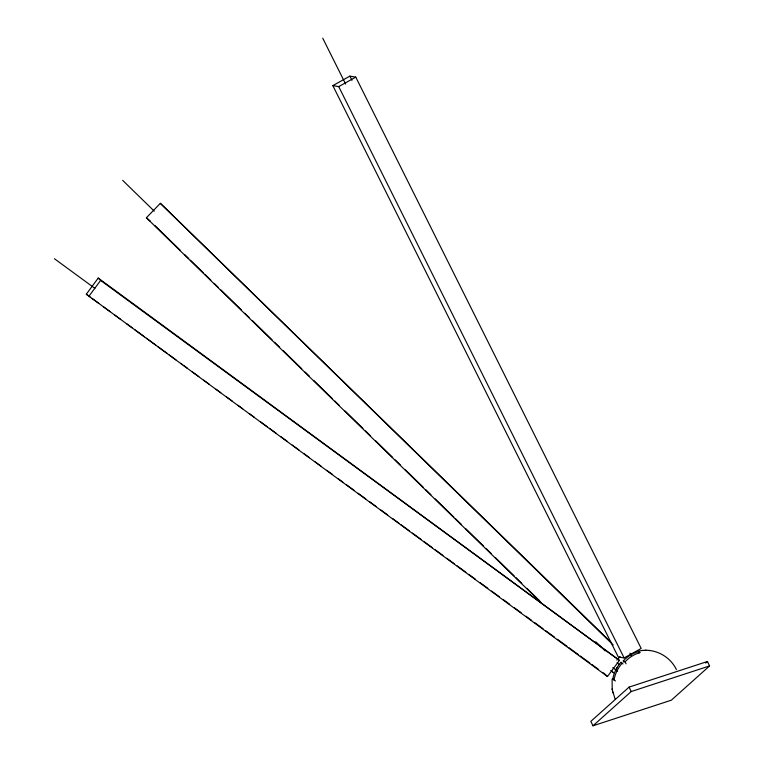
<?xml version="1.0" encoding="UTF-8"?>
<svg xmlns="http://www.w3.org/2000/svg" width="764" height="764" viewBox="0 0 764 764"><rect width="100%" height="100%" fill="white"/><g stroke="black" fill="none" stroke-linecap="round" stroke-linejoin="round"><path stroke-width="1.15" d="M612.117 679.225L612.193 689.596M615.88 669.77L616.93 667.812M86.303 294.226L98.231 278.067L619.403 660.373L607.476 676.522L86.303 294.226L90.114 297.015M88.691 296.566L100.619 280.407L98.231 278.067M541.514 603.102L146.401 217.778L160.335 203.32L611.381 642.677M616.834 660.058L620.11 656.658M629.087 687.103L590.849 721.359L592.979 725.8L671.346 700.187L709.575 665.931L707.445 661.5L629.087 687.103L631.217 691.544L592.979 725.8M705.707 663.056L707.445 661.5M332.827 85.625L349.883 76.133L355.766 77.116L641.187 648.445L624.131 657.938L618.238 656.954L332.827 85.625L338.719 86.609L355.766 77.116M631.217 691.544L709.575 665.931M638.895 650.995L642.849 650.431M645.15 650.317L646.478 650.317M642.266 650.46C656.209 648.865 670.439 656.935 676.398 669.608M648.894 650.46L649.601 650.508M100.619 280.407L619.403 660.373M615.431 680.953L614.036 679.931A30.484 0.707 36.4 0 1 612.823 678.9A33.941 33.463 -45.6 0 1 620.931 662.302L622.058 663.123M620.931 662.302A33.855 0.793 36.4 0 0 622.087 663.295L622.985 663.954M54.425 258.729L94.86 288.334M612.776 667.669L617.589 671.193M612.823 678.9L614.371 680.027M92.024 298.409L98.699 303.298M103.465 306.794L110.14 311.683M114.915 315.179L120.636 319.362M126.356 323.554L132.077 327.746M134.942 329.847L144.472 336.828M146.382 338.223L155.923 345.213M157.823 346.608L167.364 353.589M169.274 354.983L175.949 359.873M180.715 363.368L182.625 364.762M183.57 365.469L187.39 368.258M192.156 371.753L198.831 376.642M203.596 380.128L209.326 384.321M216.002 389.21L220.767 392.706M226.488 396.898L232.208 401.081M237.929 405.273L242.704 408.769M249.379 413.658L254.145 417.154M260.82 422.043L267.495 426.933M269.406 428.327L276.081 433.217M280.846 436.702L287.522 441.592M292.287 445.087L298.963 449.977M303.728 453.472L309.458 457.665M315.179 461.848L320.899 466.04M326.62 470.232L332.34 474.425M338.06 478.617L342.835 482.103M346.646 484.901L354.276 490.488M358.087 493.286L365.717 498.873M369.537 501.661L376.213 506.551M380.978 510.046L387.654 514.936M392.419 518.422L399.094 523.311M401.004 524.715L409.59 530.999M412.445 533.091L421.031 539.384M423.886 541.475L432.472 547.759M435.337 549.86L442.967 555.447M446.778 558.236L454.408 563.822M457.264 565.923L465.849 572.207M468.714 574.299L475.389 579.188M480.155 582.684L487.785 588.27M491.596 591.069L499.226 596.655M503.046 599.444L509.722 604.334M514.487 607.829L521.163 612.718M525.928 616.214L531.649 620.397M534.514 622.498L543.099 628.782M545.954 630.873L554.54 637.166M557.395 639.258L566.936 646.239M568.846 647.643L578.377 654.624M580.287 656.018L589.827 663.009M591.728 664.403L598.403 669.293M603.178 672.788L605.078 674.182M146.401 217.778L150.537 221.369M611.114 670.725L613.597 672.883L611.047 670.4M160.335 203.32L613.225 644.988M122.651 180.333L154.252 211.15M595.767 641.731L605.164 650.89M617.121 662.55L618.83 664.222M154.758 225.409L180.247 250.267M184.496 254.412L188.746 258.557M190.446 260.209L203.186 272.643M204.886 274.295L210.835 280.101M214.235 283.415L218.485 287.56M221.035 290.043L241.424 309.926M244.824 313.25L249.074 317.385M252.473 320.699L272.013 339.76M274.562 342.243L279.662 347.219M283.062 350.533L301.751 368.764M305.151 372.078L309.401 376.222M313.651 380.367L332.34 398.598M334.89 401.081L339.14 405.226M345.089 411.022L362.929 428.432M365.478 430.915L370.578 435.891M375.678 440.857L392.667 457.435M395.217 459.918L400.317 464.894M405.417 469.86L423.266 487.26M425.806 489.753L430.906 494.719M435.155 498.863L453.854 517.094M455.554 518.756L461.494 524.553M465.744 528.698L483.593 546.098M486.143 548.581L491.233 553.556M495.483 557.701L514.182 575.932M515.881 577.584L521.822 583.39M526.921 588.356L539.67 600.79M605.881 674.965L607.476 676.522M623.901 662.178L623.281 660.927A33.931 32.394 -80.5 0 1 638.379 651.663L639.048 653M349.883 76.133L351.975 80.335M322.733 38.2L345.672 84.107M629.947 653.163L631.541 656.362M338.719 86.609L624.131 657.938M623.281 660.927A32.346 7.65 60.9 0 1 625.086 661.825L626.079 663.821M615.058 698.955L612.079 688.956M612.709 692.155L612.833 692.805M638.379 651.663A33.11 7.831 60.9 0 1 640.184 652.542A33.234 31.725 -80.5 0 0 625.086 661.825M614.036 679.931A33.253 32.795 -45.6 0 1 622.087 663.295"/></g></svg>
